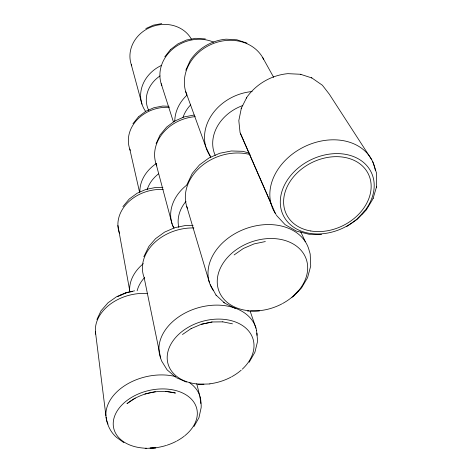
<?xml version="1.0" encoding="UTF-8"?>
<svg xmlns="http://www.w3.org/2000/svg" width="472" height="472" viewBox="0 0 472 472"><rect width="100%" height="100%" fill="white"/><g stroke="black" fill="none" stroke-linecap="round" stroke-linejoin="round"><path stroke-width="0.71" d="M376.349 187.49L376.544 173.1L372.732 161.672M186.835 184.829L192.305 173.324L199.526 164.87L209.031 157.937L219.745 153.258L231.368 150.975L242.773 151.323L249.487 153.158M241.357 108.147L238.814 120.614L240.053 132.52L270.904 203.249M373.163 198.175L372.992 198.747L376.556 186.788M143.836 256.715L148.875 246.408L155.612 238.62L164.645 232.082L174.9 227.651L185.826 225.433L193.083 225.51M246.968 43.099L236.897 39.801L226.112 39.176C211.621 40.409 198.116 48.345 190.186 60.569L185.797 70.257M156.108 143.665L159.99 135.122L166.616 127.098L174.652 121.086L184.027 116.956L194.216 115.026M96.919 319.479L101.043 310.794L108.041 302.758L116.602 296.711L126.248 292.569L134.591 290.829M246.343 98.082L246.502 97.751C255.966 84.128 271.312 75.207 287.826 73.656L300.475 74.269L311.856 77.951L322.382 85.231L329.308 94.182L371.753 159.772M241.139 108.59L246.738 97.48M193.968 426.552L198.942 417.738L201.172 407.56L201.202 404.917L199.839 396.492M249.151 362.272L254.909 352.236L257.376 342.147L257.494 339.622L256.526 330.341M301.543 287.89L307.543 277.719L310.712 266.013L310.198 254.101L309.543 251.647M366.378 209.798L372.732 199.278M122.903 206.647L129.234 199.025L137.075 193.278L145.96 189.402L155.536 187.496L162.887 187.644M164.793 56.805L170.48 49.631M132.939 123.705L138.349 116.973M356.466 219.574L364.738 210.978M366.113 210.134L357.304 219.273L346.548 226.637M291.991 297.325L299.62 289.454M293.088 296.687L301.213 288.303M182.452 334.518L191.142 328.559M234.124 254.927L243.393 248.461L254.078 243.9L265.329 241.558M170.61 49.507L177.973 43.831L186.558 40.002L195.738 38.297L205.35 38.916M138.508 116.785L145.588 111.421M135.281 398.014L126.968 403.672C140.408 392.94 158.739 388.81 175.442 393.04L165.696 391.359M117.616 296.581L126.679 292.681L132.231 291.525M145.836 28.562L153.494 25.128L161.737 23.612M145.7 111.351L153.901 107.722L162.728 106.035L169.011 106.283M191.089 328.624L201.249 324.276L212.028 321.975L222.813 321.851M144.91 394.02L155.353 391.736M201.249 324.311L212.087 322.004M144.957 448.241L146.409 448.17M150.031 448.005L155.825 447.739M156.02 447.916L145.423 448.4M198.11 384.261L209.928 383.966M247.499 311.066L259.452 310.93M321.585 234.389L309.113 234.283L296.333 231.073L285.088 224.637L276.397 215.291M222.695 321.827L232.472 323.822M311.313 77.768L311.856 77.951M300.475 74.269L300.918 74.417M186.416 382.096L176.322 377.659M235.227 308.399L224.825 303.219L216.017 295.077L210.258 284.687M123.906 442.689L116.49 437.337C110.607 432.216 107.008 424.841 106.129 417.118M175.749 377.234L167.106 369.853L161.725 361.163L160.799 358.72M223.675 302.263L224.224 302.776M216.017 295.077L216.624 295.649M210.831 157.412L206.187 147.73M262.633 57.466L273.666 77.331M172.734 225.693L174.074 228.2M300.699 231.717L305.337 241.723M240.272 133.122L275.377 213.456M185.661 91.515L205.816 146.839M250.048 310.865L255.983 328.182M161.17 83.674L173.407 121.859M186.77 206.606L209.45 282.675M131.24 64.493L141.972 104.176M156.049 163.802L172.144 224.129M196.759 383.689L199.556 395.141M129.776 149.046L139.559 192.151M117.917 225.474L129.635 290.209M95.391 331.403L105.911 415.738M203.928 384.237A44.279 31.406 -16.2 0 1 169.861 346.218A44.279 31.406 -16.2 0 1 233.38 321.261A44.279 31.406 -16.2 0 1 242.325 369.151M241.221 370.142A44.279 31.406 -16.2 0 1 231.728 376.733M231.091 377.081A44.279 31.406 -16.2 0 1 209.816 383.801M193.892 227.952A44.734 34.279 -15.8 0 0 144.096 277.424L160.698 358.248A49.997 35.76 -16.1 0 1 197.868 307.862A49.997 35.76 -16.1 0 1 256.502 330.264M256.921 333.126A49.997 35.76 -16.1 0 1 257.028 335.309M148.816 110.613A31.358 27.193 -19.1 0 1 160.026 75.921M131.706 65.797A32.786 29.364 -19.2 0 1 149.825 27.571A32.786 29.364 -19.2 0 1 191.42 39.158M145.612 111.368A35.53 30.91 -19.1 0 1 161.312 65.466M161.861 85.644A36.615 32.114 -22.6 0 1 172.852 48.911A36.615 32.114 -22.6 0 1 213.627 42.15M174.77 121.328A40.061 33.919 -22 0 1 186.7 95.379M182.971 117.463A35.394 29.842 -22 0 1 190.611 104.89M130.284 150.373A35.536 30.049 -16.2 0 1 169.342 107.386M139.865 191.915A38.775 31.53 -16.5 0 1 156.515 163.395M147.117 189.803A34.249 27.724 -16.5 0 1 158.433 173.926M215.232 155.382A41.583 34.255 -24.3 0 1 242.755 105.533M186.9 94.978A42.321 36.586 -25.5 0 1 210.412 44.757A42.321 36.586 -25.5 0 1 263.683 59.419M210.128 155.996A46.988 38.91 -24.4 0 1 211.379 115.492A46.988 38.91 -24.4 0 1 252.154 91.544M356.496 219.409A48.976 37.719 -26.4 0 1 281.206 209.674A48.976 37.719 -26.4 0 1 339.982 153.689A48.976 37.719 -26.4 0 1 361.664 214.483M276.155 214.595A55.23 42.852 -26.5 0 1 306.546 145.706A55.23 42.852 -26.5 0 1 375.364 170.445M178.835 227.463A39.512 31.164 -18.8 0 1 186.027 201.302M156.822 165.855A40.421 33.636 -18.8 0 1 195.266 116.655M173.495 227.421A44.669 35.435 -18.8 0 1 186.664 185.148M119.552 233.463A39.093 31.111 -14.2 0 1 163.17 189.467M137.14 290.776A38.061 28.556 -14.7 0 1 144.633 277.518M129.717 291.637A43.046 32.503 -14.7 0 1 143.358 263.671M248.886 310.729A46.474 34.615 -20.2 0 1 220.867 267.093A46.474 34.615 -20.2 0 1 284.238 240.242A46.474 34.615 -20.2 0 1 299.755 289.177M298.398 290.852A46.474 34.615 -20.2 0 1 296.44 293.035M294.316 295.13A46.474 34.615 -20.2 0 1 282.492 303.573M281.855 303.915A46.474 34.615 -20.2 0 1 250.951 310.883M187.478 208.571A46.681 37.353 -20.5 0 1 200.753 166.693A46.681 37.353 -20.5 0 1 250.095 154.556M213.368 290.575A52.439 39.371 -20.2 0 1 243.092 229.681A52.439 39.371 -20.2 0 1 309.349 251.228M144.532 448.164A42.663 28.798 -13.2 0 1 117.144 411A42.663 28.798 -13.2 0 1 179.466 391.689A42.663 28.798 -13.2 0 1 184.876 435.662M184.334 436.098A42.663 28.798 -13.2 0 1 177.024 440.889M176.369 441.243A42.663 28.798 -13.2 0 1 167.188 445.125M166.51 445.344A42.663 28.798 -13.2 0 1 156.627 447.615M155.919 447.716A42.663 28.798 -13.2 0 1 150.202 448.217M95.716 334.17A43.294 31.742 -12.5 0 1 147.695 293.495M108.011 424.08A48.191 32.822 -13.1 0 1 123.109 386.739A48.191 32.822 -13.1 0 1 175.743 376.603M189.396 382.586A48.191 32.822 -13.1 0 1 200.919 403.566M119.41 295.702A37.506 27.665 -12.4 0 1 122.631 294.239M123.959 293.714A37.506 27.665 -12.4 0 1 125.971 293M130.797 291.672A37.506 27.665 -12.4 0 1 132.207 291.377M310.788 230.979A45.654 35.158 -26.4 0 0 370.762 181.549A45.654 35.158 -26.4 0 0 300.587 169.855A45.654 35.158 -26.4 0 0 310.788 230.979"/></g></svg>
